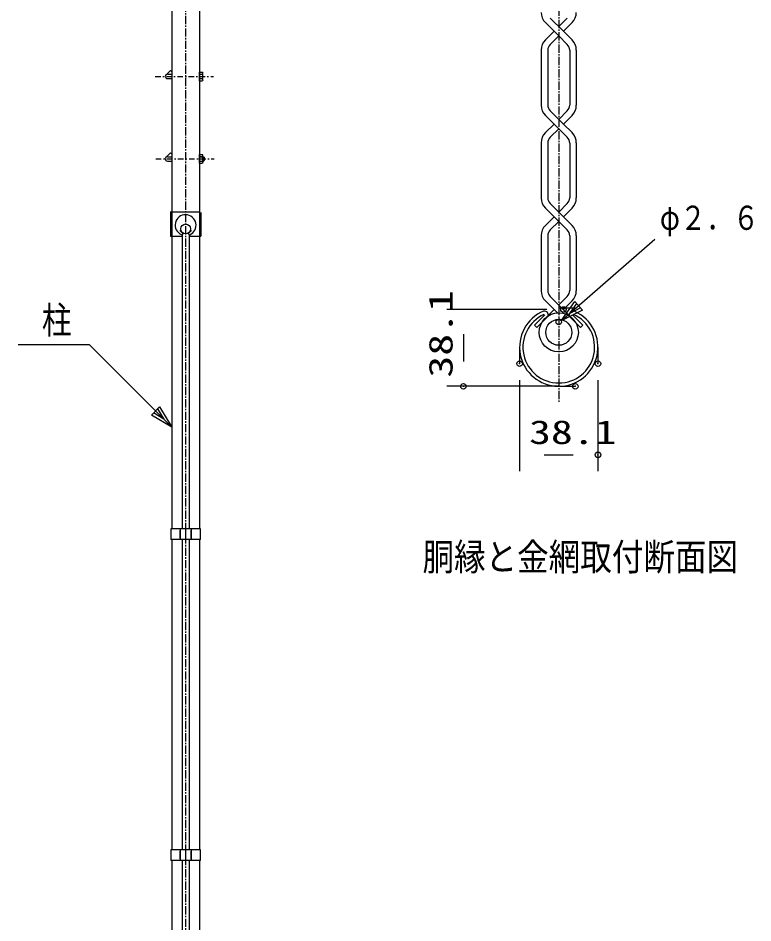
# Model space of a CAD drawing. Units: millimetres, scale not verified. Extents: x -4425 to 4425, y -3150 to 3150.
# Drawn here: x -142 to 1194, y 20 to 1666 of the extents above; entities that cross this region are included whole.
import ezdxf
from ezdxf.enums import TextEntityAlignment as Align

# ---------------------------------------------------------------- set-up
doc = ezdxf.new("R2010")
doc.units = ezdxf.units.MM
doc.header["$LTSCALE"] = 20
doc.header["$PDMODE"] = 32
doc.header["$PDSIZE"] = 10
doc.linetypes.add('USER1', pattern=[1.125, 0.75, -0.125, 0.125, -0.125])
doc.linetypes.add('USER2', pattern=[1.01, 0.5, -0.25, 0.01, -0.25])
for name, color, linetype, lineweight in [('0-1_2', 7, 'Continuous', 25), ('0-2_1', 7, 'Continuous', 25), ('0-3_13', 7, 'Continuous', 25), ('0-7_EXTCNT-L', 1, 'Continuous', 25)]:
    doc.layers.add(name, color=color, linetype=linetype, lineweight=lineweight)
doc.layers.add('0-9_DEFPOINTS', color=7, linetype='Continuous')
doc.styles.add('ＭＳ ゴシック', font='')
doc.styles.get('ＭＳ ゴシック').set_extended_font_data('MS Gothic')

msp = doc.modelspace()

# ---------------------------------------------------------------- linework, layer by layer
at = {"layer": '0-1_2'}
for p, q in [((187.74, 1567.91), (193.52, 1567.91)), ((187.74, 1551.91), (187.74, 1567.91)), ((194.14, 1566.84), (193.52, 1567.91)), ((194.14, 1552.98), (194.14, 1566.84)), ((187.74, 1563.91), (193.52, 1563.91)), ((187.74, 1555.91), (193.52, 1555.91)), ((187.74, 1551.91), (193.52, 1551.91)), ((194.14, 1552.98), (193.52, 1551.91)), ((187.74, 1417.9), (193.52, 1417.9)), ((187.74, 1401.9), (187.74, 1417.9)), ((194.14, 1416.83), (193.52, 1417.9)), ((194.14, 1402.98), (194.14, 1416.83)), ((187.74, 1413.9), (193.52, 1413.9)), ((187.74, 1405.9), (193.52, 1405.9)), ((187.74, 1401.9), (193.52, 1401.9)), ((194.14, 1402.98), (193.52, 1401.9))]:
    msp.add_line(p, q, dxfattribs=at)
for centre, radius, start, end in [((186.9, 1566.84), 7.28, 336.44714, 0.0036), ((180.85, 1560.12), 13.29, 341.61749, 16.65027), ((186.9, 1552.98), 7.23, 0, 24.21434), ((186.9, 1416.83), 7.28, 336.44714, 0.0036), ((180.85, 1410.11), 13.29, 341.61749, 16.65027), ((186.9, 1402.98), 7.23, 0, 24.21434)]:
    msp.add_arc(centre, radius, start, end, dxfattribs=at)
at = {"layer": '0-2_1', "color": 2, "linetype": 'USER1'}
for p, q in [((841.31, 2495.43), (841.31, 965.98)), ((162.77, 1759.87), (162.77, -863.94))]:
    msp.add_line(p, q, dxfattribs=at)
at = {"layer": '0-2_1'}
for p, q in [((137.77, 1749.87), (137.77, 736.64)), ((187.77, 1749.87), (187.77, 736.64)), ((849.79, 1642.06), (825.83, 1666.03)), ((841.31, 1650.55), (856.79, 1666.03)), ((841.31, 1633.58), (817.12, 1657.76)), ((849.79, 1642.06), (865.49, 1657.77)), ((817.12, 1626.36), (832.82, 1642.06)), ((825.83, 1618.09), (841.31, 1633.58)), ((856.79, 1618.09), (841.31, 1633.58)), ((865.49, 1626.36), (849.79, 1642.06)), ((809.43, 1607.8), (809.43, 1507.57)), ((821.43, 1607.49), (821.43, 1507.88)), ((861.18, 1607.49), (861.18, 1507.88)), ((873.18, 1607.8), (873.18, 1507.57)), ((126.95, 1562.38), (135.37, 1570.8)), ((137.77, 1568.39), (135.37, 1570.8)), ((129.84, 1563.87), (137.77, 1563.87)), ((129.84, 1555.87), (137.77, 1555.87)), ((841.31, 1464.82), (817.12, 1489.01)), ((849.79, 1473.31), (825.83, 1497.27)), ((841.31, 1481.79), (856.79, 1497.27)), ((849.79, 1473.31), (865.49, 1489.01)), ((817.12, 1457.61), (832.82, 1473.31)), ((865.49, 1457.6), (849.79, 1473.31)), ((825.83, 1449.34), (841.31, 1464.82)), ((856.79, 1449.34), (841.31, 1464.82)), ((809.43, 1439.04), (809.43, 1338.81)), ((821.43, 1438.73), (821.43, 1339.13)), ((861.18, 1438.73), (861.18, 1339.13)), ((873.18, 1439.04), (873.18, 1338.81)), ((126.95, 1412.38), (135.37, 1420.79)), ((137.77, 1418.39), (135.37, 1420.79)), ((129.84, 1413.86), (137.77, 1413.86)), ((129.84, 1405.86), (137.77, 1405.86)), ((187.77, 1413.86), (195.44, 1413.86)), ((187.77, 1405.86), (195.43, 1405.86)), ((196.44, 1406.86), (195.43, 1405.86)), ((195.44, 1413.86), (195.44, 1405.86)), ((195.44, 1413.86), (196.44, 1412.86)), ((196.44, 1412.86), (196.44, 1406.86)), ((841.31, 1296.06), (817.12, 1320.25)), ((849.79, 1304.55), (825.83, 1328.52)), ((841.31, 1313.04), (856.79, 1328.52)), ((849.79, 1304.55), (865.49, 1320.25)), ((134.51, 1313.66), (187.2, 1313.66)), ((817.12, 1288.85), (832.82, 1304.55)), ((865.49, 1288.85), (849.79, 1304.55)), ((825.82, 1280.58), (841.31, 1296.07)), ((856.79, 1280.58), (841.31, 1296.07)), ((157.3, 1274.7), (152.18, 1279.82)), ((156.34, 1272.3), (156.34, 736.64)), ((168.24, 1274.7), (173.36, 1279.82)), ((169.2, 1272.3), (169.2, 736.64)), ((809.43, 1270.29), (809.43, 1170.06)), ((821.43, 1269.98), (821.43, 1170.37)), ((861.18, 1269.98), (861.18, 1170.37)), ((873.18, 1270.29), (873.18, 1170.06)), ((862.34, 1123.25), (825.82, 1159.76)), ((841.31, 1144.28), (856.79, 1159.76)), ((838.83, 1129.79), (817.12, 1151.5)), ((841.33, 1138.59), (871.34, 1138.59)), ((849.79, 1135.79), (865.49, 1151.5)), ((815.8, 1126.16), (797.21, 1107.56)), ((820.65, 1122.52), (801.45, 1103.32)), ((816.91, 1119.88), (832.82, 1135.79)), ((861.93, 1122.12), (881.13, 1102.92)), ((866.78, 1125.76), (885.37, 1107.16)), ((801.45, 1103.32), (797.21, 1107.56)), ((881.13, 1102.92), (885.37, 1107.16)), ((770.08, 1067.33), (770.08, 1037.33)), ((912.59, 1067.33), (912.59, 1037.33)), ((841.33, 996.08), (871.34, 996.08)), ((137.77, 717.02), (137.77, 152.62)), ((187.77, 717.02), (187.77, 152.62)), ((137.77, 133), (137.77, -399.7)), ((187.77, 133), (187.77, -399.7))]:
    msp.add_line(p, q, dxfattribs=at)
at = {"layer": '0-2_1', "color": 4, "linetype": 'USER2'}
for p, q in [((107.6, 1559.87), (213.57, 1559.87)), ((108.5, 1409.86), (214.59, 1409.86))]:
    msp.add_line(p, q, dxfattribs=at)
at = {"layer": '0-2_1', "color": 4}
msp.add_line((845.91, 1114.95), (1016.11, 1264.01), dxfattribs=at)
for points in [[(884.43, 1134.72), (845.91, 1114.95), (870.59, 1150.52)], [(115.49, 958.64), (137.77, 921.52), (100.64, 943.79)]]:
    msp.add_lwpolyline(points, close=True, dxfattribs=at)
for points in [[(880.97, 1138.67), (861.71, 1128.79), (874.05, 1146.57)], [(137.77, 921.52), (-12.24, 1071.52), (-141.84, 1071.52)], [(111.78, 954.93), (122.92, 936.37), (104.36, 947.5)]]:
    msp.add_lwpolyline(points, dxfattribs=at)
at = {"layer": '0-2_1'}
for centre, radius in [((162.77, 1282.45), 9), ((841.31, 1094.25), 35.63), ((841.31, 1094.25), 23.63), ((841.31, 1113), 4.88)]:
    msp.add_circle(centre, radius, dxfattribs=at)
for centre, radius, start, end in [((835.68, 1676.33), 26.25, 179.99992, 225.00006), ((846.93, 1676.33), 26.25, 315.00003, 0), ((835.68, 1607.8), 26.25, 134.99994, 179.99992), ((836.43, 1607.49), 15, 134.99994, 179.99992), ((846.18, 1607.49), 15, 0, 45.00122), ((846.93, 1607.8), 26.25, 0, 44.99998), ((129.84, 1559.98), 4, 90, 270), ((835.68, 1507.57), 26.25, 179.99992, 225.00006), ((836.43, 1507.88), 15, 179.99992, 225.0013), ((846.18, 1507.88), 15, 315.00125, 0), ((846.93, 1507.57), 26.25, 315.00003, 0), ((835.68, 1439.04), 26.25, 134.99994, 179.99992), ((836.43, 1438.73), 15, 134.99994, 179.99992), ((846.18, 1438.73), 15, 0, 45.00122), ((846.93, 1439.04), 26.25, 0, 44.99998), ((129.84, 1409.97), 4, 90, 270), ((835.68, 1338.82), 26.25, 179.99992, 225.00006), ((836.43, 1339.13), 15, 179.99992, 224.99883), ((846.18, 1339.13), 15, 314.99878, 0), ((846.93, 1338.82), 26.25, 315.00003, 0), ((162.79, 1289.31), 19, 292.92889, 245.65711), ((835.68, 1270.29), 26.25, 134.99994, 179.99992), ((846.93, 1270.29), 26.25, 0, 45.00069), ((155.79, 1273.84), 2, 245.55049, 10.65656), ((169.79, 1273.83), 2, 169.34338, 276.63724), ((836.43, 1269.98), 15, 134.99994, 179.99992), ((846.18, 1269.98), 15, 0, 45.00122), ((835.68, 1170.06), 26.25, 179.99992, 225.00006), ((836.43, 1170.37), 15, 179.99992, 224.99883), ((846.18, 1170.37), 15, 315.00125, 0), ((846.93, 1170.06), 26.25, 315.00003, 0), ((841.33, 1067.33), 71.25, 112.92898, 65.65775), ((841.33, 1067.33), 65.25, 114.33539, 65.82681), ((815.08, 1125.39), 7.5, 349.34231, 96.6383), ((867.59, 1125.36), 7.5, 65.55138, 190.65775)]:
    msp.add_arc(centre, radius, start, end, dxfattribs=at)
at = {"layer": '0-3_13'}
for p, q in [((135.27, 1312.35), (135.27, 1269.35)), ((190.27, 1312.35), (190.27, 1269.35)), ((135.27, 1269.35), (156.34, 1269.35)), ((169.2, 1269.35), (190.27, 1269.35)), ((153.01, 736.64), (153.01, 717.02)), ((153.01, 719.48), (153.01, 734.19)), ((162.82, 736.64), (162.82, 717.02)), ((172.63, 736.64), (172.63, 717.02)), ((172.63, 719.48), (172.63, 734.19)), ((189.79, 717.02), (189.79, 736.64)), ((156.34, 717.02), (156.34, 152.62)), ((169.2, 717.02), (169.2, 152.62)), ((153.01, 152.62), (153.01, 133)), ((153.01, 135.46), (153.01, 150.17)), ((162.82, 152.62), (162.82, 133)), ((172.63, 152.62), (172.63, 133)), ((172.63, 135.46), (172.63, 150.17)), ((189.79, 133), (189.79, 152.62)), ((156.34, 133), (156.34, -402.65)), ((169.2, 133), (169.2, -402.65))]:
    msp.add_line(p, q, dxfattribs=at)
for points in [[(189.79, 736.64), (135.84, 736.64), (135.84, 717.02)], [(189.79, 717.02), (165.27, 717.02), (135.84, 717.02)], [(189.79, 152.62), (135.84, 152.62), (135.84, 133)], [(189.79, 133), (165.27, 133), (135.84, 133)]]:
    msp.add_lwpolyline(points, dxfattribs=at)
at = {"layer": '0-7_EXTCNT-L'}
for p, q in [((819.79, 1135.79), (637.91, 1135.79)), ((770.08, 1007.33), (770.08, 841.39)), ((912.59, 1007.33), (912.59, 841.39)), ((841.34, 996.08), (637.91, 996.08))]:
    msp.add_line(p, q, dxfattribs=at)
at = {"layer": '0-7_EXTCNT-L', "color": 2}
for p, q in [((667.91, 1090.79), (667.91, 1041.08)), ((815.08, 871.39), (867.59, 871.39))]:
    msp.add_line(p, q, dxfattribs=at)
at = {"layer": '0-9_DEFPOINTS'}
for p in [(849.79, 1135.79), (770.08, 1037.33), (912.59, 1037.33), (667.91, 996.08), (871.34, 996.08), (912.59, 871.39)]:
    msp.add_point(p, dxfattribs=at)

# ---------------------------------------------------------------- texts
at = {"layer": '0-2_1', "color": 4, "style": 'ＭＳ ゴシック'}
for s, height, width, p in [('φ２．６', 44.01, 0.8, (1025.25, 1267.5)), ('柱', 49.48, 0.8, (-98.64, 1077.01)), ('胴縁と金網取付断面図', 49.48, 0.85, (593.59, 646.06))]:
    msp.add_text(s, height=height, dxfattribs=dict(at, width=width)).set_placement(p, align=Align.BOTTOM_LEFT)
at = {"layer": '0-7_EXTCNT-L', "color": 3, "style": 'ＭＳ ゴシック', "width": 1.35}
msp.add_text('38.1', height=43.3, rotation=90, dxfattribs=at).set_placement((661.24, 1011.94), align=Align.BOTTOM_LEFT)
msp.add_text('38.1', height=43.3, dxfattribs=at).set_placement((787.33, 878.07), align=Align.BOTTOM_LEFT)

doc.saveas('drawing.dxf')
